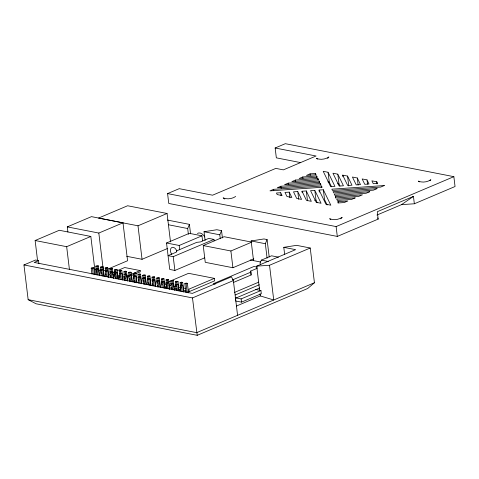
<?xml version="1.0" encoding="UTF-8"?>
<svg xmlns="http://www.w3.org/2000/svg" width="479" height="479" viewBox="0 0 479 479"><rect width="100%" height="100%" fill="white"/><g stroke="black" fill="none" stroke-linecap="round" stroke-linejoin="round"><path stroke-width="0.72" d="M188.385 234.309L187.684 228.531L189.421 224.37L167.399 220.059M220.244 238.428L219.807 234.818L221.543 230.65L216.837 229.734L204.036 231.734L205.09 240.404M267.096 258.181L265.348 243.727L267.084 239.566L263.953 238.955L251.152 240.949L253.511 260.462M278.473 257.163L271.557 255.81L261.378 260.127L259.953 263.211L260.618 264.444M327.576 158.471L328.911 156.95C325.451 159.363 320.247 160.088 316.368 158.351L317.493 159.142M340.838 218.831L342.18 217.31C338.713 219.723 333.516 220.448 329.63 218.717L330.755 219.502M429.98 180.733L430.872 179.715C427.412 182.128 422.209 182.858 418.329 181.122L419.454 181.906M235.674 196.468C232.213 198.881 227.01 199.605 223.13 197.869L224.819 199.054M284.664 254.565L283.79 247.338L296.585 245.338L310.23 248.008L314.434 282.742L307.71 288.484L197.228 335.318L36.069 303.776L28.153 299.668L23.95 264.941L35.578 260.007L38.53 260.588L38.889 263.54M401.522 204.641L413.449 196.384L414.347 203.773L401.522 204.641L376.943 215.053M37.602 260.941L35.129 240.518L59.3 230.273L90.83 236.446L95.423 274.377M67.91 231.992L67.294 226.884L91.465 216.64L122.995 222.813L127.582 260.744L107.446 269.282M413.449 196.384L377.29 211.712L378.182 219.101L337.3 236.428L168.77 203.449L167.578 193.594L179.206 188.666L212.58 195.198L275.814 168.392L283.376 169.871L316.086 156.01L275.15 147.999L276.341 157.848L300.465 162.573M275.15 147.999L285.328 143.682L453.858 176.667L455.05 186.517L414.347 203.773M35.129 240.518L66.665 246.691L90.83 236.446M67.294 226.884L98.824 233.057L122.995 222.813M38.53 260.588L34.171 262.432L192.372 293.393L231.441 276.838L233.369 280.592L237.572 315.32M167.069 213.478L127.612 205.754L98.536 218.077L137.994 225.801L167.069 213.478L170.506 241.877M273.611 189.331L269.964 190.876L322.133 187.265L321.523 186.014L273.611 189.331L273.778 190.738M280.91 186.235L277.257 187.786L320.918 184.756L320.313 183.505L280.91 186.235L281.161 188.349M288.208 183.146L284.556 184.69L319.703 182.254L319.098 181.002L288.208 183.146L288.376 184.553M295.507 180.05L291.855 181.601L318.493 179.751L317.888 178.499L295.507 180.05L295.675 181.457M302.8 176.961L299.153 178.505L317.278 177.248L316.673 175.997L302.8 176.961L302.973 178.368M310.099 173.865L306.452 175.41L316.068 174.745L315.457 173.494L310.099 173.865L310.272 175.272M91.92 274.06L91.208 268.144L92.477 267.605L93.77 267.863L94.573 274.509M96.536 272.102L95.824 266.192L97.093 265.653L98.387 265.905L99.548 275.509M91.208 268.144L92.501 268.402L93.77 267.863M95.824 266.192L97.111 266.444L98.387 265.905M96.608 274.976L95.89 269.066L97.165 268.521L98.452 268.779L99.261 275.425M100.865 270.06L100.506 267.108L101.776 266.569L103.069 266.821L104.23 276.425M95.89 269.066L97.183 269.318L98.452 268.779M100.506 267.108L101.799 267.36L103.069 266.821M101.291 275.892L100.572 269.982L101.847 269.443L103.135 269.695L103.943 276.341M105.637 271.719L105.188 268.024L106.464 267.486L107.751 267.737L108.913 277.341M100.572 269.982L101.865 270.234L103.135 269.695M105.188 268.024L106.482 268.276L107.751 267.737M204.743 257.804L174.889 270.455L169.728 269.443L166.53 242.991L189.301 233.339L201.97 235.818L202.575 240.841M105.428 270.138L103.416 270.988L98.824 233.057M105.973 276.808L105.26 270.898L106.53 270.36L107.823 270.611L108.625 277.263M110.41 273.371L109.871 268.941L111.146 268.402L112.433 268.653L113.601 278.257M105.26 270.898L106.548 271.15L107.823 270.611M109.871 268.941L111.164 269.192L112.433 268.653M110.655 277.724L109.942 271.815L111.212 271.276L112.505 271.527L113.307 278.179M115.182 275.03L114.559 269.857L115.828 269.318L117.121 269.569L118.283 279.179M109.942 271.815L111.23 272.066L112.505 271.527M114.559 269.857L115.846 270.108L117.121 269.569M126.701 256.295L142.047 259.301L167.74 248.409M112.745 272.599L115.397 271.473M117.385 270.629L124.69 267.533L140.179 270.563L140.323 271.797L135.683 273.766M115.337 278.64L114.625 272.731L115.894 272.192L117.187 272.443L117.99 279.095M119.6 273.731L119.241 270.773L120.51 270.234L121.804 270.485L122.965 280.095M166.53 242.991L179.2 245.47L201.97 235.818M114.625 272.731L115.918 272.982L117.187 272.443M119.241 270.773L120.528 271.024L121.804 270.485M120.025 279.556L119.307 273.647L120.582 273.108L121.87 273.359L122.678 280.011M124.283 274.647L123.923 271.689L125.199 271.15L126.486 271.401L127.648 281.011M119.307 273.647L120.6 273.898L121.87 273.359M123.923 271.689L125.217 271.94L126.486 271.401M124.708 280.472L123.989 274.563L125.264 274.024L126.552 274.275L127.36 280.928M129.055 276.299L128.606 272.605L129.881 272.066L131.168 272.317L132.33 281.927M123.989 274.563L125.282 274.814L126.552 274.275M128.606 272.605L129.899 272.856L131.168 272.317M126.905 276.191L128.893 275.347M130.887 274.503L140.179 270.563M129.39 281.389L128.677 275.479L129.947 274.94L131.24 275.191L132.042 281.844M133.916 278.694L133.288 273.521L134.563 272.982L135.856 273.234L137.018 282.844M213.927 239.404L208.76 238.398L200.402 241.937L196.743 242.35L176.392 250.978L176.416 252.104L168.057 255.648L173.218 256.66L213.927 239.404L214.101 240.859M128.677 275.479L129.965 275.73L131.24 275.191M133.288 273.521L134.581 273.778L135.856 273.234M127.055 277.419L129.043 276.575M131.695 275.455L133.689 274.611M203.228 245.571L224.124 236.716L251.786 242.129L230.89 250.984L203.228 245.571L205.257 262.324L232.914 267.737L253.81 258.882M134.072 282.305L133.36 276.395L134.629 275.856L135.922 276.108L136.725 282.76M138.329 277.395L137.976 274.437L139.245 273.898L140.539 274.156L141.7 283.76M133.36 276.395L134.647 276.646L135.922 276.108M137.976 274.437L139.263 274.695L140.539 274.156M138.76 283.227L138.042 277.311L139.311 276.772L140.604 277.024L141.407 283.676M143.017 278.311L142.658 275.353L143.928 274.814L145.221 275.072L146.382 284.676M138.042 277.311L139.335 277.563L140.604 277.024M142.658 275.353L143.945 275.611L145.221 275.072M143.443 284.143L142.724 278.227L143.999 277.688L145.287 277.94L146.095 284.592M147.789 279.97L147.34 276.275L148.616 275.736L149.903 275.988L151.065 285.592M142.724 278.227L144.017 278.479L145.287 277.94M147.34 276.275L148.634 276.527L149.903 275.988M148.125 285.059L147.406 279.143L148.682 278.604L149.969 278.862L150.777 285.508M152.561 281.622L152.023 277.191L153.298 276.652L154.585 276.904L155.747 286.508M147.406 279.143L148.7 279.401L149.969 278.862M152.023 277.191L153.316 277.443L154.585 276.904M152.807 285.975L152.094 280.059L153.364 279.52L154.657 279.778L155.459 286.424M157.334 283.281L156.711 278.107L157.98 277.569L159.273 277.82L160.435 287.424M152.094 280.059L153.382 280.317L154.657 279.778M156.711 278.107L157.998 278.359L159.273 277.82M157.489 286.891L156.777 280.981L158.046 280.437L159.339 280.694L160.142 287.34M161.746 281.975L161.393 279.023L162.662 278.485L163.956 278.736L165.117 288.34M156.777 280.981L158.064 281.233L159.339 280.694M161.393 279.023L162.68 279.275L163.956 278.736M162.177 287.807L161.459 281.897L162.734 281.359L164.022 281.61L164.83 288.256M166.435 282.897L166.075 279.94L167.345 279.401L168.638 279.652L169.8 289.256M161.459 281.897L162.752 282.149L164.022 281.61M166.075 279.94L167.369 280.191L168.638 279.652M163.824 283.808L167.416 282.275L168.704 282.526L169.512 289.178M168.638 281.766L188.576 273.317L214.388 278.371L214.688 280.832L189.247 291.615L187.816 291.334M166.86 288.723L166.141 282.814L167.434 283.065L168.704 282.526M171.207 284.55L170.758 280.856L172.051 281.107L173.32 280.568L174.482 290.178M171.542 289.639L170.829 283.73L172.099 283.191L173.392 283.442L174.194 290.094M176.068 286.945L175.44 281.772L176.715 281.233L178.002 281.484L179.17 291.094M170.829 283.73L172.117 283.981L173.392 283.442M175.44 281.772L176.733 282.023L178.002 281.484M176.224 290.555L175.512 284.646L176.781 284.107L178.074 284.358L178.877 291.01M180.84 288.598L180.128 282.688L181.397 282.149L182.691 282.4L183.852 292.01M175.512 284.646L176.799 284.897L178.074 284.358M180.128 282.688L181.415 282.939L182.691 282.4M180.906 291.471L180.194 285.562L181.463 285.023L182.756 285.274L183.559 291.927M185.882 292.471L184.81 283.604L186.08 283.065L187.373 283.317L188.534 292.926M180.194 285.562L181.481 285.813L182.756 285.274M184.81 283.604L186.097 283.855L187.373 283.317M167.578 193.594L336.108 226.579L453.858 176.667M214.388 278.371L188.948 289.154L189.247 291.615M259.69 290.849L256.702 266.132L295.591 249.649L283.79 247.338M233.465 282.454L251.104 274.982L250.739 271.042L257.169 268.318M232.447 279.94L250.762 272.174M23.95 264.941L192.48 297.92L233.369 280.592M256.702 266.132L269.527 265.264L310.23 248.008M234.309 292.507L258.732 282.155M235.255 294.962L259.319 284.76M235.644 298.166L259.708 287.963M235.219 297.77L241.123 298.926L260.929 290.531L261.318 293.735L241.512 302.129L235.608 300.974L235.452 299.692M236.416 306.063L260.307 295.932L273.731 299.992L269.527 265.264M314.434 282.742L196.683 332.654L28.153 299.668M280.718 192.72L276.455 193.013L277.209 194.582L282.083 195.546L280.718 192.72L281.053 195.534M289.238 192.127L284.975 192.426L286.957 196.51L291.831 197.474L289.238 192.127L289.921 197.761M297.764 191.54L293.501 191.834L296.705 198.438L301.578 199.402L297.764 191.54L298.704 199.282M302.027 191.241L306.291 190.947L311.326 201.336L306.452 200.366L302.027 191.241L302.201 192.654M314.817 190.355L310.554 190.654L316.2 202.3L321.068 203.264L314.817 190.355L316.008 200.21L317.26 202.791M319.08 190.061L323.343 189.768L330.815 205.192L325.942 204.228L319.08 190.061L319.337 192.175M335.51 196.683L362.435 194.821L358.783 196.366L336.114 197.935L335.51 196.683L335.677 198.09M314.589 200.306L316.008 200.21M337.935 201.695L347.838 201.006L344.185 202.551L338.539 202.946L337.935 201.695L338.102 203.102M328.085 172.272L323.217 171.32L330.654 186.672L334.917 186.373L328.085 172.272L329.277 182.128L331.558 186.828M337.821 174.176L332.953 173.224L339.18 186.08L343.443 185.786L337.821 174.176L339.012 184.032L339.952 185.966M342.689 175.128L347.556 176.08L351.969 185.193L347.706 185.493L342.689 175.128L342.862 176.535M357.292 177.99L352.424 177.038L356.232 184.9L360.495 184.607L357.292 177.99L358.142 185.026M367.028 179.894L362.16 178.942L364.759 184.307L369.022 184.014L367.028 179.894L367.537 184.116M376.763 181.798L371.896 180.846L373.285 183.72L377.548 183.421L376.763 181.798L377.015 183.912M327.887 181.852L329.277 182.128M337.623 183.756L339.012 184.032M168.728 224.819L187.684 228.531M204.036 231.734L219.807 234.818M251.152 240.949L265.348 243.727M261.378 260.127L268.294 261.48M250.307 259.995L260.564 262.001M257.163 267.12L253.936 266.486L213.227 283.742L215.167 284.119M255.684 289.502L260.929 290.531M172.033 280.317L173.32 280.568M94.614 269.27L96.081 269.557M98.285 269.982L100.482 270.413M164.566 284.382L166.722 284.801M168.871 285.221L171.021 285.646M173.889 286.202L176.044 286.628M178.194 287.047L181.062 287.61M183.212 288.029L185.367 288.448M112.942 274.689L115.056 275.108M117.87 275.659L119.984 276.072M122.097 276.485L124.211 276.898M113.092 275.922L115.205 276.335M117.319 276.748L120.133 277.299M122.247 277.712L125.061 278.263M164.866 286.843L167.021 287.262M169.171 287.687L172.039 288.244M174.188 288.669L176.338 289.088M179.206 289.651L180.643 289.933M183.511 290.49L186.379 291.052M377.542 217.849L378.182 219.101M327.133 204.982L324.534 199.617L323.343 189.768M197.228 335.318L192.48 297.92M347.556 176.08L348.748 185.936M336.108 226.579L337.3 236.428M321.523 186.014L321.696 187.421M320.313 183.505L320.481 184.912M319.098 181.002L319.271 182.409M317.888 178.499L318.056 179.906M316.673 175.997L316.841 177.404M315.457 173.494L315.631 174.901M306.291 190.947L307.482 200.803M267.084 239.566L269.198 257.007M260.043 293.753L260.307 295.932M250.739 271.042L251.104 274.982M241.123 298.926L241.512 302.129M230.89 250.984L232.914 267.737M221.543 230.65L222.418 237.919M189.421 224.37L190.564 233.812M186.097 283.855L187.175 292.723M179.2 245.47L179.721 249.775M181.415 282.939L181.685 285.161M181.481 285.813L182.2 291.723M176.733 282.023L177.002 284.239M176.799 284.897L177.517 290.807M173.218 256.66L174.889 270.455M176.248 288.424L176.517 290.639M172.051 281.107L172.32 283.323M172.117 283.981L172.835 289.891M171.566 287.508L171.739 288.987M167.369 280.191L167.632 282.406M167.434 283.065L168.147 288.975M166.704 285.113L166.967 287.328M162.68 279.275L163.04 282.233M162.752 282.149L163.465 288.059M161.926 283.454L162.106 284.933M157.998 278.359L158.268 280.574M158.064 281.233L158.783 287.143M157.603 285.496L157.783 286.975M153.316 277.443L153.585 279.658M153.382 280.317L154.1 286.226M152.831 283.837L153.011 285.316M148.634 276.527L148.897 278.742M148.7 279.401L149.418 285.31M148.059 282.185L148.233 283.664M137.994 225.801L142.047 259.301M143.945 275.611L144.215 277.826M144.017 278.479L144.73 284.394M143.197 279.79L143.46 282.005M139.263 274.695L139.533 276.91M139.335 277.563L140.048 283.478M138.509 278.874L138.688 280.353M134.581 273.778L134.85 275.994M134.647 276.646L135.365 282.562M134.096 280.173L134.365 282.388M129.899 272.856L130.168 275.078M129.965 275.73L130.683 281.646M129.324 278.521L129.593 280.736M125.217 271.94L125.48 274.162M125.282 274.814L125.995 280.724M124.552 276.862L124.815 279.077M120.528 271.024L120.798 273.246M120.6 273.898L121.313 279.808M119.774 275.209L119.954 276.682M115.846 270.108L116.205 273.066M115.918 272.982L116.631 278.892M115.451 277.245L115.631 278.724M111.164 269.192L111.523 272.15M111.23 272.066L111.948 277.976M110.679 275.593L110.859 277.072M109.422 274L109.571 275.233M106.482 268.276L106.841 271.234M106.548 271.15L107.266 277.06M105.907 273.934L106.087 275.413M101.799 267.36L102.063 269.575M101.865 270.234L102.578 276.144M101.045 271.539L101.308 273.76M97.111 266.444L97.381 268.659M97.183 269.318L97.896 275.227M92.501 268.402L93.213 274.311M66.665 246.691L69.401 269.306M197.426 233.441A7.688 5.018 67 0 1 204.862 236.973M171.811 254.439A4.688 3.066 67 0 1 171.656 247.601A4.688 3.066 67 0 1 176.847 251.247M355.137 197.911L351.484 199.462L337.33 200.444L336.719 199.192L355.137 197.911M369.734 191.726L366.082 193.271L334.905 195.432L334.294 194.181L369.734 191.726M377.027 188.63L373.381 190.181L333.689 192.929L333.085 191.678L377.027 188.63M384.326 185.541L380.679 187.085L332.474 190.426L331.869 189.175L384.326 185.541"/></g></svg>
